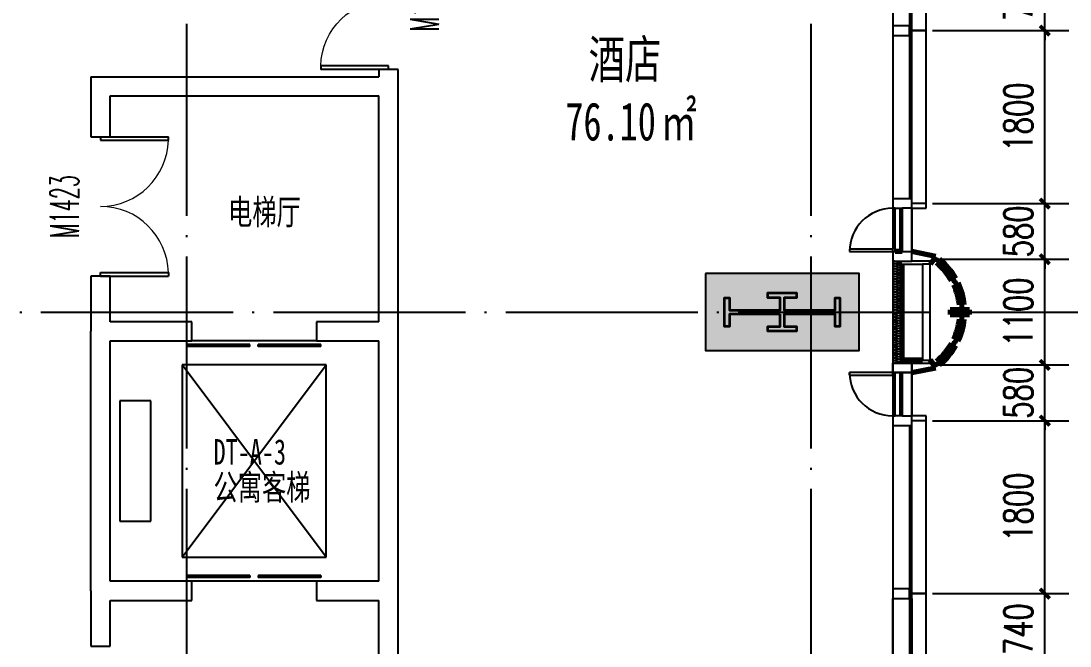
# Model space of a CAD drawing. Header units: millimetres. Extents: x 11476074 to 24729458, y -1239991 to 2813188.
# Drawn here: x 12596069 to 12606994, y 392038 to 398543 of the extents above; entities that cross this region are included whole.
import ezdxf

# ---------------------------------------------------------------- set-up
doc = ezdxf.new("R2010")
doc.units = ezdxf.units.MM
doc.header["$LTSCALE"] = 1000
doc.linetypes.add('DOTE', pattern=[2.42, 2, -0.2, 0.02, -0.2])
for name, color, linetype in [('A-ANNO-DIMS', 3, 'Continuous'), ('A-ANNO-TEXT', 7, 'Continuous'), ('A-AXIS', 18, 'DOTE'), ('A-DETL-0001', 1, 'Continuous'), ('A-DOOR', 2, 'Continuous'), ('A-FLOR-EVTR', 2, 'Continuous'), ('A-GLAZ', 4, 'Continuous'), ('A-WALL', 5, 'Continuous'), ('A-WIND-IDEN', 211, 'Continuous'), ('CURTWALL', 4, 'Continuous'), ('G-RCZ-CONLine', 5, 'Continuous'), ('PUB_HATCH', 8, 'Continuous'), ('排水沟', 133, 'Continuous')]:
    doc.layers.add(name, color=color, linetype=linetype)
for name, color, linetype, lineweight in [('A-GENM', 2, 'Continuous', 70), ('A-GENM-PROJ', 2, 'Continuous', 25), ('A-GLAZ-PROJ', 2, 'Continuous', 25), ('钢柱', 51, 'Continuous', 35)]:
    doc.layers.add(name, color=color, linetype=linetype, lineweight=lineweight)
doc.styles.add('_TCH_DIM_T3', font='SIMPLEX', dxfattribs={"width": 0.705882, "bigfont": 'GBCBIG'})
doc.styles.add('_TCH_WINDOW', font='SIMPLEX', dxfattribs={"width": 0.7, "bigfont": 'GBCBIG'})
doc.styles.add('TITXV', font='', dxfattribs={"width": 0.7})
doc.styles.get('TITXV').set_extended_font_data('SimSun')
doc.dimstyles.new('_TCH_ARCH&&100', dxfattribs={"dimtxt": 297.5, "dimasz": 100, "dimexe": 250, "dimexo": 300, "dimgap": 126.25, "dimtad": 1, "dimdec": 0, "dimzin": 0, "dimdsep": 46, "dimtxsty": '_TCH_DIM_T3', "dimblk": 'ARCHTICK', "dimcen": 0.09, "dimclrt": 7, "dimazin": 2, "dimtfac": 1, "dimtdec": 0, "dimtix": 1, "dimtmove": 2, "dimatfit": 3, "dimfxl": 0, "dimtolj": 1, "dimtzin": 0, "dimarcsym": 0})

# ---------------------------------------------------------------- blocks, each defined once
blk = doc.blocks.new('_ArchTick')
at = {"color": 0, "linetype": 'ByBlock', "const_width": 0.4}
blk.add_lwpolyline([(-0.5, -0.5), (0.5, 0.5)], dxfattribs=at)
blk = doc.blocks.new('*D5849')
at = {"layer": 'A-ANNO-DIMS', "color": 0, "lineweight": -2, "transparency": 16777216}
for p, q in [((12607011, 694989), (12607011, 695089)), ((12605840, 694989), (12607261, 694989)), ((12607011, 694249), (12607011, 694989)), ((12605840, 694249), (12607261, 694249)), ((12607011, 694249), (12607011, 694149))]:
    blk.add_line(p, q, dxfattribs=at)
at = {"layer": 'Defpoints', "color": 0, "transparency": 16777216}
for p in [(12605540, 694989), (12607011, 694989), (12605540, 694249)]:
    blk.add_point(p, dxfattribs=at)
at = {"layer": 'A-ANNO-DIMS', "color": 0, "lineweight": -2, "transparency": 16777216, "xscale": 100, "yscale": 100, "zscale": 100}
for p, rotation in [((12607011, 694989), 270), ((12607011, 694249), 90)]:
    blk.add_blockref('_ArchTick', p, dxfattribs=dict(at, rotation=rotation))
at = {"layer": 'A-ANNO-DIMS', "color": 7, "transparency": 16777216, "insert": (12606736, 694619), "char_height": 297.5, "attachment_point": 5, "rotation": 90, "style": '_TCH_DIM_T3'}
blk.add_mtext('\\A1;740', dxfattribs=at)
blk = doc.blocks.new('*D5850')
at = {"layer": 'A-ANNO-DIMS', "color": 0, "lineweight": -2, "transparency": 16777216}
for p, q in [((12605840, 696789), (12607261, 696789)), ((12607011, 694989), (12607011, 696789)), ((12605840, 694989), (12607261, 694989))]:
    blk.add_line(p, q, dxfattribs=at)
at = {"layer": 'Defpoints', "color": 0, "transparency": 16777216}
for p in [(12605540, 696789), (12607011, 696789), (12605540, 694989)]:
    blk.add_point(p, dxfattribs=at)
at = {"layer": 'A-ANNO-DIMS', "color": 0, "lineweight": -2, "transparency": 16777216, "xscale": 100, "yscale": 100, "zscale": 100}
for p, rotation in [((12607011, 696789), 90), ((12607011, 694989), 270)]:
    blk.add_blockref('_ArchTick', p, dxfattribs=dict(at, rotation=rotation))
at = {"layer": 'A-ANNO-DIMS', "color": 7, "transparency": 16777216, "insert": (12606736, 695889), "char_height": 297.5, "attachment_point": 5, "rotation": 90, "style": '_TCH_DIM_T3'}
blk.add_mtext('\\A1;1800', dxfattribs=at)
blk = doc.blocks.new('*D5851')
at = {"layer": 'A-ANNO-DIMS', "color": 0, "lineweight": -2, "transparency": 16777216}
for p, q in [((12607011, 697369), (12607011, 697469)), ((12605840, 697369), (12607261, 697369)), ((12607011, 696789), (12607011, 697369)), ((12605840, 696789), (12607261, 696789)), ((12607011, 696789), (12607011, 696689))]:
    blk.add_line(p, q, dxfattribs=at)
at = {"layer": 'Defpoints', "color": 0, "transparency": 16777216}
for p in [(12605540, 697369), (12607011, 697369), (12605540, 696789)]:
    blk.add_point(p, dxfattribs=at)
at = {"layer": 'A-ANNO-DIMS', "color": 0, "lineweight": -2, "transparency": 16777216, "xscale": 100, "yscale": 100, "zscale": 100}
for p, rotation in [((12607011, 697369), 270), ((12607011, 696789), 90)]:
    blk.add_blockref('_ArchTick', p, dxfattribs=dict(at, rotation=rotation))
at = {"layer": 'A-ANNO-DIMS', "color": 7, "transparency": 16777216, "insert": (12606736, 697079), "char_height": 297.5, "attachment_point": 5, "rotation": 90, "style": '_TCH_DIM_T3'}
blk.add_mtext('\\A1;580', dxfattribs=at)
blk = doc.blocks.new('*D5852')
at = {"layer": 'A-ANNO-DIMS', "color": 0, "lineweight": -2, "transparency": 16777216}
for p, q in [((12605840, 698469), (12607261, 698469)), ((12607011, 697369), (12607011, 698469)), ((12605840, 697369), (12607261, 697369))]:
    blk.add_line(p, q, dxfattribs=at)
at = {"layer": 'Defpoints', "color": 0, "transparency": 16777216}
for p in [(12605540, 698469), (12607011, 698469), (12605540, 697369)]:
    blk.add_point(p, dxfattribs=at)
at = {"layer": 'A-ANNO-DIMS', "color": 0, "lineweight": -2, "transparency": 16777216, "xscale": 100, "yscale": 100, "zscale": 100}
for p, rotation in [((12607011, 698469), 90), ((12607011, 697369), 270)]:
    blk.add_blockref('_ArchTick', p, dxfattribs=dict(at, rotation=rotation))
at = {"layer": 'A-ANNO-DIMS', "color": 7, "transparency": 16777216, "insert": (12606736, 697919), "char_height": 297.5, "attachment_point": 5, "rotation": 90, "style": '_TCH_DIM_T3'}
blk.add_mtext('\\A1;1100', dxfattribs=at)
blk = doc.blocks.new('*D5853')
at = {"layer": 'A-ANNO-DIMS', "color": 0, "lineweight": -2, "transparency": 16777216}
for p, q in [((12607011, 699049), (12607011, 699149)), ((12605840, 699049), (12607261, 699049)), ((12607011, 698469), (12607011, 699049)), ((12605840, 698469), (12607261, 698469)), ((12607011, 698469), (12607011, 698369))]:
    blk.add_line(p, q, dxfattribs=at)
at = {"layer": 'Defpoints', "color": 0, "transparency": 16777216}
for p in [(12605540, 699049), (12607011, 699049), (12605540, 698469)]:
    blk.add_point(p, dxfattribs=at)
at = {"layer": 'A-ANNO-DIMS', "color": 0, "lineweight": -2, "transparency": 16777216, "xscale": 100, "yscale": 100, "zscale": 100}
for p, rotation in [((12607011, 699049), 270), ((12607011, 698469), 90)]:
    blk.add_blockref('_ArchTick', p, dxfattribs=dict(at, rotation=rotation))
at = {"layer": 'A-ANNO-DIMS', "color": 7, "transparency": 16777216, "insert": (12606736, 698759), "char_height": 297.5, "attachment_point": 5, "rotation": 90, "style": '_TCH_DIM_T3'}
blk.add_mtext('\\A1;580', dxfattribs=at)
blk = doc.blocks.new('*D5854')
at = {"layer": 'A-ANNO-DIMS', "color": 0, "lineweight": -2, "transparency": 16777216}
for p, q in [((12605840, 700849), (12607261, 700849)), ((12607011, 699049), (12607011, 700849)), ((12605840, 699049), (12607261, 699049))]:
    blk.add_line(p, q, dxfattribs=at)
at = {"layer": 'Defpoints', "color": 0, "transparency": 16777216}
for p in [(12605540, 700849), (12607011, 700849), (12605540, 699049)]:
    blk.add_point(p, dxfattribs=at)
at = {"layer": 'A-ANNO-DIMS', "color": 0, "lineweight": -2, "transparency": 16777216, "xscale": 100, "yscale": 100, "zscale": 100}
for p, rotation in [((12607011, 700849), 90), ((12607011, 699049), 270)]:
    blk.add_blockref('_ArchTick', p, dxfattribs=dict(at, rotation=rotation))
at = {"layer": 'A-ANNO-DIMS', "color": 7, "transparency": 16777216, "insert": (12606736, 699949), "char_height": 297.5, "attachment_point": 5, "rotation": 90, "style": '_TCH_DIM_T3'}
blk.add_mtext('\\A1;1800', dxfattribs=at)
blk = doc.blocks.new('*D5855')
at = {"layer": 'A-ANNO-DIMS', "color": 0, "lineweight": -2, "transparency": 16777216}
for p, q in [((12607011, 701589), (12607011, 701689)), ((12605840, 701589), (12607261, 701589)), ((12607011, 700849), (12607011, 701589)), ((12605840, 700849), (12607261, 700849)), ((12607011, 700849), (12607011, 700749))]:
    blk.add_line(p, q, dxfattribs=at)
at = {"layer": 'Defpoints', "color": 0, "transparency": 16777216}
for p in [(12605540, 701589), (12607011, 701589), (12605540, 700849)]:
    blk.add_point(p, dxfattribs=at)
at = {"layer": 'A-ANNO-DIMS', "color": 0, "lineweight": -2, "transparency": 16777216, "xscale": 100, "yscale": 100, "zscale": 100}
for p, rotation in [((12607011, 701589), 270), ((12607011, 700849), 90)]:
    blk.add_blockref('_ArchTick', p, dxfattribs=dict(at, rotation=rotation))
at = {"layer": 'A-ANNO-DIMS', "color": 7, "transparency": 16777216, "insert": (12606736, 701219), "char_height": 297.5, "attachment_point": 5, "rotation": 90, "style": '_TCH_DIM_T3'}
blk.add_mtext('\\A1;740', dxfattribs=at)
blk = doc.blocks.new('FO-Vision Panels - 1000 spandrel-4496464-850_L52 HOTEL')
at = {"layer": 'A-GLAZ'}
for p, q in [((-370, 25), (-320, 25)), ((370, 25), (-370, 25)), ((-370, 25), (-370, 0)), ((-370, 0), (370, 0)), ((320, 25), (370, 25)), ((370, 0), (370, 25))]:
    blk.add_line(p, q, dxfattribs=at)
at = {"layer": 'A-GLAZ-PROJ'}
for p, q in [((320, 200), (-320, 200)), ((-370, -150), (-370, 0)), ((370, 0), (370, -150)), ((-370, -150), (370, -150))]:
    blk.add_line(p, q, dxfattribs=at)
blk = doc.blocks.new('FO-Vision _ Louver_updated - 150 Spacing -HOTEL 1000 SPAN-4956731-850_L52 HOTEL')
at = {"layer": 'A-GENM-PROJ'}
blk.add_line((1125, 0), (675, 0), dxfattribs=at)
at = {"layer": 'A-GLAZ'}
for p, q in [((1125, 125), (675, 125)), ((-1175, 25), (-1125, 25)), ((575, 25), (-1175, 25)), ((-1175, 25), (-1175, 0)), ((-1175, 0), (625, 0)), ((625, 0), (625, -150)), ((675, 105), (1125, 105)), ((675, -150), (675, 0)), ((625, -150), (675, -150))]:
    blk.add_line(p, q, dxfattribs=at)
at = {"layer": 'A-GLAZ-PROJ'}
for p, q in [((575, 200), (-1125, 200)), ((-1175, -150), (-1175, 0)), ((-1175, -150), (625, -150))]:
    blk.add_line(p, q, dxfattribs=at)
blk = doc.blocks.new('FO-Exterior Column FULL - FO-Exterior Column FULL-4205893-850_L52 HOTEL')
at = {"layer": 'A-GENM'}
for p, q in [((-500, 110), (-500, 100)), ((-500, -110), (-500, 110)), ((630, 100), (630, 175)), ((-630, 0), (-580, -249)), ((-500, 100), (500, 100)), ((580, -249), (630, 0)), ((-580, -249), (-502, -194)), ((502, -194), (580, -249)), ((-511, -258), (-550, -289)), ((550, -289), (511, -258)), ((-348, -458), (-324, -414)), ((-283, -436), (-304, -481)), ((25, -400), (-25, -400)), ((-25, -400), (-25, -600)), ((25, -600), (25, -400)), ((304, -481), (283, -436)), ((324, -414), (348, -458)), ((-75, -545), (-75, -495)), ((75, -495), (75, -545)), ((-25, -600), (25, -600))]:
    blk.add_line(p, q, dxfattribs=at)
for centre, radius, start, end in [((-505, -190), 5, 305.3214, 316.3661), ((-505, -190), 5, 349.0665, 0), ((0, 162), 711, 219.3894, 240.6554), ((0, 162), 661, 219.3893, 240.6554), ((0, 162), 661, 299.3446, 320.6107), ((0, 162), 711, 299.3446, 320.6106), ((0, 162), 661, 244.6842, 263.483), ((0, 162), 661, 276.517, 295.3158), ((0, 162), 711, 244.6842, 263.943), ((0, 162), 711, 276.057, 295.3158)]:
    blk.add_arc(centre, radius, start, end, dxfattribs=at)
blk = doc.blocks.new('FO-Vision _ Louver_updated - 150 Spacing -HOTEL 1000 SPAN-4956676-850_L52 HOTEL')
at = {"layer": 'A-GENM-PROJ'}
blk.add_line((675, 0), (1125, 0), dxfattribs=at)
at = {"layer": 'A-GLAZ'}
for p, q in [((675, 150), (625, 150)), ((625, 150), (625, 0)), ((675, 0), (675, 150)), ((625, 0), (-1175, 0)), ((-1175, 0), (-1175, -25)), ((-1125, -25), (-1175, -25)), ((-1175, -25), (575, -25)), ((1125, -105), (675, -105)), ((675, -125), (1125, -125))]:
    blk.add_line(p, q, dxfattribs=at)
at = {"layer": 'A-GLAZ-PROJ'}
for p, q in [((-1175, 0), (-1175, 150)), ((625, 150), (-1175, 150)), ((-1125, -200), (575, -200))]:
    blk.add_line(p, q, dxfattribs=at)
blk = doc.blocks.new('GP_POLY FOSHAN_SHELL_rvt-2-200_L05-13_ 16-25')
at = {"layer": 'A-DETL-0001'}
for p, q in [((-14675, 51880), (-14850, 51880)), ((-14850, 51880), (-14850, 51780)), ((-14675, 51780), (-14675, 51880)), ((-14850, 51780), (-14675, 51780)), ((-14650, 50080), (-14850, 50080)), ((-14850, 50080), (-14850, 49980)), ((-14650, 49980), (-14650, 50080)), ((-14825, 49980), (-14850, 49980)), ((-14850, 49980), (-14850, 49555)), ((-14825, 49980), (-14750, 49980)), ((-14825, 49530), (-14825, 49980)), ((-14750, 49980), (-14750, 49530)), ((-14650, 49980), (-14750, 49980)), ((-14650, 49530), (-14650, 49980)), ((-14850, 49555), (-15300, 49555)), ((-15300, 49555), (-15300, 49530)), ((-15300, 49530), (-14850, 49530)), ((-14850, 49530), (-14850, 49555)), ((-14850, 49530), (-14850, 49430)), ((-14850, 49530), (-14825, 49530)), ((-14750, 49530), (-14825, 49530)), ((-14750, 49530), (-14825, 49530)), ((-14750, 49530), (-14650, 49530)), ((-14750, 49530), (-14650, 49530)), ((-14650, 49430), (-14650, 49530)), ((-14850, 49430), (-14850, 48900)), ((-14850, 49430), (-14650, 49430)), ((-14760, 48900), (-14760, 49430)), ((-14760, 49400), (-14540, 49400)), ((-14437, 49430), (-14650, 49430)), ((-14460, 49400), (-14540, 49400)), ((-14540, 49400), (-14540, 48900)), ((-14460, 49400), (-14458, 49400)), ((-14460, 48900), (-14460, 49400)), ((-14458, 49400), (-14437, 49430)), ((-14850, 48900), (-14850, 48370)), ((-14760, 48370), (-14760, 48900)), ((-14540, 48900), (-14540, 48400)), ((-14460, 48400), (-14460, 48900)), ((-14540, 48400), (-14760, 48400)), ((-14540, 48400), (-14460, 48400)), ((-14458, 48400), (-14460, 48400)), ((-14437, 48370), (-14458, 48400)), ((-14850, 48270), (-14850, 48370)), ((-14850, 48370), (-14650, 48370)), ((-14650, 48370), (-14850, 48370)), ((-14850, 48370), (-14850, 48270)), ((-14650, 48370), (-14650, 48270)), ((-14650, 48370), (-14437, 48370)), ((-14650, 48270), (-14650, 48370)), ((-15300, 48270), (-15300, 48245)), ((-14850, 48270), (-15300, 48270)), ((-15300, 48245), (-15300, 48270)), ((-15300, 48245), (-14850, 48245)), ((-14825, 48270), (-14850, 48270)), ((-14850, 48245), (-14850, 48270)), ((-14850, 48270), (-14825, 48270)), ((-14850, 48270), (-14850, 48245)), ((-14825, 48270), (-14850, 48270)), ((-14850, 48245), (-14850, 48270)), ((-14850, 48245), (-14850, 47820)), ((-14825, 48270), (-14750, 48270)), ((-14825, 47820), (-14825, 48270)), ((-14750, 48270), (-14825, 48270)), ((-14825, 48270), (-14750, 48270)), ((-14650, 48270), (-14750, 48270)), ((-14750, 48270), (-14750, 47820)), ((-14750, 48270), (-14650, 48270)), ((-14650, 48270), (-14750, 48270)), ((-14650, 47820), (-14650, 48270)), ((-14850, 47820), (-14850, 47720)), ((-14850, 47820), (-14825, 47820)), ((-14750, 47820), (-14825, 47820)), ((-14750, 47820), (-14650, 47820)), ((-14650, 47720), (-14650, 47820)), ((-14850, 47720), (-14650, 47720)), ((-14675, 46020), (-14850, 46020)), ((-14850, 46020), (-14850, 45920)), ((-14675, 45920), (-14675, 46020)), ((-14850, 45920), (-14675, 45920))]:
    blk.add_line(p, q, dxfattribs=at)
for centre, start, end in [((-14850, 49530), 90, 179.9851), ((-14850, 48270), 180.0149, 270)]:
    blk.add_arc(centre, 450, start, end, dxfattribs=at)
for points in [[(-14832, 49430), (-14838, 49430), (-14852, 49417), (-14838, 49403), (-14832, 49403)], [(-14832, 49403), (-14838, 49403), (-14852, 49390), (-14838, 49377), (-14832, 49377)], [(-14778, 49417), (-14797, 49417), (-14813, 49430), (-14832, 49430)], [(-14832, 49403), (-14813, 49403), (-14797, 49417), (-14778, 49417)], [(-14778, 49390), (-14797, 49390), (-14813, 49403), (-14832, 49403)], [(-14832, 49377), (-14813, 49377), (-14797, 49390), (-14778, 49390)], [(-14765, 49430), (-14765, 49424), (-14772, 49417), (-14778, 49417)], [(-14778, 49417), (-14772, 49417), (-14758, 49403), (-14772, 49390), (-14778, 49390)], [(-14778, 49390), (-14772, 49390), (-14758, 49377), (-14772, 49363), (-14778, 49363)], [(-14832, 49377), (-14838, 49377), (-14852, 49363), (-14838, 49350), (-14832, 49350)], [(-14832, 49350), (-14838, 49350), (-14852, 49337), (-14838, 49323), (-14832, 49323)], [(-14832, 49323), (-14838, 49323), (-14852, 49310), (-14838, 49297), (-14832, 49297)], [(-14832, 49297), (-14838, 49297), (-14852, 49283), (-14838, 49270), (-14832, 49270)], [(-14778, 49363), (-14797, 49363), (-14813, 49377), (-14832, 49377)], [(-14832, 49350), (-14813, 49350), (-14797, 49363), (-14778, 49363)], [(-14778, 49337), (-14797, 49337), (-14813, 49350), (-14832, 49350)], [(-14832, 49323), (-14813, 49323), (-14797, 49337), (-14778, 49337)], [(-14778, 49310), (-14797, 49310), (-14813, 49323), (-14832, 49323)], [(-14832, 49297), (-14813, 49297), (-14797, 49310), (-14778, 49310)], [(-14778, 49283), (-14797, 49283), (-14813, 49297), (-14832, 49297)], [(-14832, 49270), (-14813, 49270), (-14797, 49283), (-14778, 49283)], [(-14778, 49363), (-14772, 49363), (-14758, 49350), (-14772, 49337), (-14778, 49337)], [(-14778, 49337), (-14772, 49337), (-14758, 49323), (-14772, 49310), (-14778, 49310)], [(-14778, 49310), (-14772, 49310), (-14758, 49297), (-14772, 49283), (-14778, 49283)], [(-14778, 49283), (-14772, 49283), (-14758, 49270), (-14772, 49257), (-14778, 49257)], [(-14832, 49270), (-14838, 49270), (-14852, 49257), (-14838, 49243), (-14832, 49243)], [(-14832, 49243), (-14838, 49243), (-14852, 49230), (-14838, 49217), (-14832, 49217)], [(-14832, 49217), (-14838, 49217), (-14852, 49203), (-14838, 49190), (-14832, 49190)], [(-14832, 49190), (-14838, 49190), (-14852, 49177), (-14838, 49163), (-14832, 49163)], [(-14832, 49163), (-14838, 49163), (-14852, 49150), (-14838, 49137), (-14832, 49137)], [(-14778, 49257), (-14797, 49257), (-14813, 49270), (-14832, 49270)], [(-14832, 49243), (-14813, 49243), (-14797, 49257), (-14778, 49257)], [(-14778, 49230), (-14797, 49230), (-14813, 49243), (-14832, 49243)], [(-14832, 49217), (-14813, 49217), (-14797, 49230), (-14778, 49230)], [(-14778, 49203), (-14797, 49203), (-14813, 49217), (-14832, 49217)], [(-14832, 49190), (-14813, 49190), (-14797, 49203), (-14778, 49203)], [(-14778, 49177), (-14797, 49177), (-14813, 49190), (-14832, 49190)], [(-14832, 49163), (-14813, 49163), (-14797, 49177), (-14778, 49177)], [(-14778, 49150), (-14797, 49150), (-14813, 49163), (-14832, 49163)], [(-14778, 49257), (-14772, 49257), (-14758, 49243), (-14772, 49230), (-14778, 49230)], [(-14778, 49230), (-14772, 49230), (-14758, 49217), (-14772, 49203), (-14778, 49203)], [(-14778, 49203), (-14772, 49203), (-14758, 49190), (-14772, 49177), (-14778, 49177)], [(-14778, 49177), (-14772, 49177), (-14758, 49163), (-14772, 49150), (-14778, 49150)], [(-14832, 49137), (-14838, 49137), (-14852, 49123), (-14838, 49110), (-14832, 49110)], [(-14832, 49110), (-14838, 49110), (-14852, 49097), (-14838, 49083), (-14832, 49083)], [(-14832, 49083), (-14838, 49083), (-14852, 49070), (-14838, 49057), (-14832, 49057)], [(-14832, 49057), (-14838, 49057), (-14852, 49043), (-14838, 49030), (-14832, 49030)], [(-14832, 49137), (-14813, 49137), (-14797, 49150), (-14778, 49150)], [(-14778, 49123), (-14797, 49123), (-14813, 49137), (-14832, 49137)], [(-14832, 49110), (-14813, 49110), (-14797, 49123), (-14778, 49123)], [(-14778, 49097), (-14797, 49097), (-14813, 49110), (-14832, 49110)], [(-14832, 49083), (-14813, 49083), (-14797, 49097), (-14778, 49097)], [(-14778, 49070), (-14797, 49070), (-14813, 49083), (-14832, 49083)], [(-14832, 49057), (-14813, 49057), (-14797, 49070), (-14778, 49070)], [(-14778, 49043), (-14797, 49043), (-14813, 49057), (-14832, 49057)], [(-14778, 49150), (-14772, 49150), (-14758, 49137), (-14772, 49123), (-14778, 49123)], [(-14778, 49123), (-14772, 49123), (-14758, 49110), (-14772, 49097), (-14778, 49097)], [(-14778, 49097), (-14772, 49097), (-14758, 49083), (-14772, 49070), (-14778, 49070)], [(-14778, 49070), (-14772, 49070), (-14758, 49057), (-14772, 49043), (-14778, 49043)], [(-14832, 49030), (-14838, 49030), (-14852, 49017), (-14838, 49003), (-14832, 49003)], [(-14832, 49003), (-14838, 49003), (-14852, 48990), (-14838, 48977), (-14832, 48977)], [(-14832, 48977), (-14838, 48977), (-14852, 48963), (-14838, 48950), (-14832, 48950)], [(-14832, 48950), (-14838, 48950), (-14852, 48937), (-14838, 48923), (-14832, 48923)], [(-14832, 49030), (-14813, 49030), (-14797, 49043), (-14778, 49043)], [(-14778, 49017), (-14797, 49017), (-14813, 49030), (-14832, 49030)], [(-14832, 49003), (-14813, 49003), (-14797, 49017), (-14778, 49017)], [(-14778, 48990), (-14797, 48990), (-14813, 49003), (-14832, 49003)], [(-14832, 48977), (-14813, 48977), (-14797, 48990), (-14778, 48990)], [(-14778, 48963), (-14797, 48963), (-14813, 48977), (-14832, 48977)], [(-14832, 48950), (-14813, 48950), (-14797, 48963), (-14778, 48963)], [(-14778, 48937), (-14797, 48937), (-14813, 48950), (-14832, 48950)], [(-14778, 49043), (-14772, 49043), (-14758, 49030), (-14772, 49017), (-14778, 49017)], [(-14778, 49017), (-14772, 49017), (-14758, 49003), (-14772, 48990), (-14778, 48990)], [(-14778, 48990), (-14772, 48990), (-14758, 48977), (-14772, 48963), (-14778, 48963)], [(-14778, 48963), (-14772, 48963), (-14758, 48950), (-14772, 48937), (-14778, 48937)], [(-14832, 48923), (-14838, 48923), (-14845, 48916), (-14845, 48910)], [(-14832, 48877), (-14838, 48877), (-14845, 48884), (-14845, 48890)], [(-14832, 48850), (-14838, 48850), (-14852, 48863), (-14838, 48877), (-14832, 48877)], [(-14832, 48823), (-14838, 48823), (-14852, 48837), (-14838, 48850), (-14832, 48850)], [(-14832, 48923), (-14813, 48923), (-14797, 48937), (-14778, 48937)], [(-14778, 48910), (-14797, 48910), (-14813, 48923), (-14832, 48923)], [(-14778, 48890), (-14797, 48890), (-14813, 48877), (-14832, 48877)], [(-14832, 48877), (-14813, 48877), (-14797, 48863), (-14778, 48863)], [(-14778, 48863), (-14797, 48863), (-14813, 48850), (-14832, 48850)], [(-14832, 48850), (-14813, 48850), (-14797, 48837), (-14778, 48837)], [(-14778, 48837), (-14797, 48837), (-14813, 48823), (-14832, 48823)], [(-14778, 48937), (-14772, 48937), (-14758, 48923), (-14772, 48910), (-14778, 48910)], [(-14778, 48863), (-14772, 48863), (-14758, 48877), (-14772, 48890), (-14778, 48890)], [(-14778, 48837), (-14772, 48837), (-14758, 48850), (-14772, 48863), (-14778, 48863)], [(-14778, 48810), (-14772, 48810), (-14758, 48823), (-14772, 48837), (-14778, 48837)], [(-14832, 48797), (-14838, 48797), (-14852, 48810), (-14838, 48823), (-14832, 48823)], [(-14832, 48770), (-14838, 48770), (-14852, 48783), (-14838, 48797), (-14832, 48797)], [(-14832, 48743), (-14838, 48743), (-14852, 48757), (-14838, 48770), (-14832, 48770)], [(-14832, 48717), (-14838, 48717), (-14852, 48730), (-14838, 48743), (-14832, 48743)], [(-14832, 48823), (-14813, 48823), (-14797, 48810), (-14778, 48810)], [(-14778, 48810), (-14797, 48810), (-14813, 48797), (-14832, 48797)], [(-14832, 48797), (-14813, 48797), (-14797, 48783), (-14778, 48783)], [(-14778, 48783), (-14797, 48783), (-14813, 48770), (-14832, 48770)], [(-14832, 48770), (-14813, 48770), (-14797, 48757), (-14778, 48757)], [(-14778, 48757), (-14797, 48757), (-14813, 48743), (-14832, 48743)], [(-14832, 48743), (-14813, 48743), (-14797, 48730), (-14778, 48730)], [(-14778, 48730), (-14797, 48730), (-14813, 48717), (-14832, 48717)], [(-14778, 48783), (-14772, 48783), (-14758, 48797), (-14772, 48810), (-14778, 48810)], [(-14778, 48757), (-14772, 48757), (-14758, 48770), (-14772, 48783), (-14778, 48783)], [(-14778, 48730), (-14772, 48730), (-14758, 48743), (-14772, 48757), (-14778, 48757)], [(-14778, 48703), (-14772, 48703), (-14758, 48717), (-14772, 48730), (-14778, 48730)], [(-14832, 48690), (-14838, 48690), (-14852, 48703), (-14838, 48717), (-14832, 48717)], [(-14832, 48663), (-14838, 48663), (-14852, 48677), (-14838, 48690), (-14832, 48690)], [(-14832, 48637), (-14838, 48637), (-14852, 48650), (-14838, 48663), (-14832, 48663)], [(-14832, 48610), (-14838, 48610), (-14852, 48623), (-14838, 48637), (-14832, 48637)], [(-14832, 48717), (-14813, 48717), (-14797, 48703), (-14778, 48703)], [(-14778, 48703), (-14797, 48703), (-14813, 48690), (-14832, 48690)], [(-14832, 48690), (-14813, 48690), (-14797, 48677), (-14778, 48677)], [(-14778, 48677), (-14797, 48677), (-14813, 48663), (-14832, 48663)], [(-14832, 48663), (-14813, 48663), (-14797, 48650), (-14778, 48650)], [(-14778, 48650), (-14797, 48650), (-14813, 48637), (-14832, 48637)], [(-14832, 48637), (-14813, 48637), (-14797, 48623), (-14778, 48623)], [(-14778, 48623), (-14797, 48623), (-14813, 48610), (-14832, 48610)], [(-14778, 48677), (-14772, 48677), (-14758, 48690), (-14772, 48703), (-14778, 48703)], [(-14778, 48650), (-14772, 48650), (-14758, 48663), (-14772, 48677), (-14778, 48677)], [(-14778, 48623), (-14772, 48623), (-14758, 48637), (-14772, 48650), (-14778, 48650)], [(-14778, 48597), (-14772, 48597), (-14758, 48610), (-14772, 48623), (-14778, 48623)], [(-14832, 48583), (-14838, 48583), (-14852, 48597), (-14838, 48610), (-14832, 48610)], [(-14832, 48557), (-14838, 48557), (-14852, 48570), (-14838, 48583), (-14832, 48583)], [(-14832, 48530), (-14838, 48530), (-14852, 48543), (-14838, 48557), (-14832, 48557)], [(-14832, 48503), (-14838, 48503), (-14852, 48517), (-14838, 48530), (-14832, 48530)], [(-14832, 48610), (-14813, 48610), (-14797, 48597), (-14778, 48597)], [(-14778, 48597), (-14797, 48597), (-14813, 48583), (-14832, 48583)], [(-14832, 48583), (-14813, 48583), (-14797, 48570), (-14778, 48570)], [(-14778, 48570), (-14797, 48570), (-14813, 48557), (-14832, 48557)], [(-14832, 48557), (-14813, 48557), (-14797, 48543), (-14778, 48543)], [(-14778, 48543), (-14797, 48543), (-14813, 48530), (-14832, 48530)], [(-14832, 48530), (-14813, 48530), (-14797, 48517), (-14778, 48517)], [(-14778, 48517), (-14797, 48517), (-14813, 48503), (-14832, 48503)], [(-14778, 48570), (-14772, 48570), (-14758, 48583), (-14772, 48597), (-14778, 48597)], [(-14778, 48543), (-14772, 48543), (-14758, 48557), (-14772, 48570), (-14778, 48570)], [(-14778, 48517), (-14772, 48517), (-14758, 48530), (-14772, 48543), (-14778, 48543)], [(-14778, 48490), (-14772, 48490), (-14758, 48503), (-14772, 48517), (-14778, 48517)], [(-14832, 48477), (-14838, 48477), (-14852, 48490), (-14838, 48503), (-14832, 48503)], [(-14832, 48450), (-14838, 48450), (-14852, 48463), (-14838, 48477), (-14832, 48477)], [(-14832, 48423), (-14838, 48423), (-14852, 48437), (-14838, 48450), (-14832, 48450)], [(-14832, 48397), (-14838, 48397), (-14852, 48410), (-14838, 48423), (-14832, 48423)], [(-14832, 48503), (-14813, 48503), (-14797, 48490), (-14778, 48490)], [(-14778, 48490), (-14797, 48490), (-14813, 48477), (-14832, 48477)], [(-14832, 48477), (-14813, 48477), (-14797, 48463), (-14778, 48463)], [(-14778, 48463), (-14797, 48463), (-14813, 48450), (-14832, 48450)], [(-14832, 48450), (-14813, 48450), (-14797, 48437), (-14778, 48437)], [(-14778, 48437), (-14797, 48437), (-14813, 48423), (-14832, 48423)], [(-14832, 48423), (-14813, 48423), (-14797, 48410), (-14778, 48410)], [(-14778, 48410), (-14797, 48410), (-14813, 48397), (-14832, 48397)], [(-14778, 48463), (-14772, 48463), (-14758, 48477), (-14772, 48490), (-14778, 48490)], [(-14778, 48437), (-14772, 48437), (-14758, 48450), (-14772, 48463), (-14778, 48463)], [(-14778, 48410), (-14772, 48410), (-14758, 48423), (-14772, 48437), (-14778, 48437)], [(-14778, 48383), (-14772, 48383), (-14758, 48397), (-14772, 48410), (-14778, 48410)], [(-14832, 48370), (-14838, 48370), (-14852, 48383), (-14838, 48397), (-14832, 48397)], [(-14832, 48397), (-14813, 48397), (-14797, 48383), (-14778, 48383)], [(-14778, 48383), (-14797, 48383), (-14813, 48370), (-14832, 48370)], [(-14765, 48370), (-14765, 48376), (-14772, 48383), (-14778, 48383)]]:
    blk.add_open_spline(points, degree=3, dxfattribs=at)
at = {"layer": 'A-GENM-PROJ', "rotation": 90}
blk.add_blockref('FO-Exterior Column FULL - FO-Exterior Column FULL-4205893-850_L52 HOTEL', (-14650, 48900), dxfattribs=at)
at = {"layer": 'A-GLAZ-PROJ'}
for name, p, rotation in [('FO-Vision Panels - 1000 spandrel-4496464-850_L52 HOTEL', (-14650, 52200), 90), ('FO-Vision _ Louver_updated - 150 Spacing -HOTEL 1000 SPAN-4956676-850_L52 HOTEL', (-14650, 50655), 270), ('FO-Vision _ Louver_updated - 150 Spacing -HOTEL 1000 SPAN-4956731-850_L52 HOTEL', (-14650, 47145), 90), ('FO-Vision Panels - 1000 spandrel-4496464-850_L52 HOTEL', (-14650, 45600), 90)]:
    blk.add_blockref(name, p, dxfattribs=dict(at, rotation=rotation))
blk = doc.blocks.new('GP_POLY FOSHAN_SHELL_rvt-3-200_L06-13_16-26')
at = {"layer": 'CURTWALL'}
blk.add_lwpolyline([(-14850, 45920), (-14650, 45920), (-14650, 45280), (-14850, 45280)], close=True, dxfattribs=at)
blk.add_blockref('GP_POLY FOSHAN_SHELL_rvt-2-200_L05-13_ 16-25', (0, 0))
blk = doc.blocks.new('A$C74AF65BF')
at = {"layer": 'PUB_HATCH'}
h = blk.add_hatch(color=256, dxfattribs=at)
h.dxf.hatch_style = 1
h.paths.add_polyline_path([(-7000, -4600), (-7000, -5400), (-5400, -5400), (-5400, -4600)])
h.paths.add_polyline_path([(-7000, -11200), (-7000, -12000), (-5400, -12000), (-5400, -11200)])
h.paths.add_polyline_path([(-7000, -17800), (-7000, -18600), (-5400, -18600), (-5400, -17800)])
h.paths.add_polyline_path([(9400, -33850), (9400, -32050), (10550, -32050), (10550, -33850)])
h.paths.add_polyline_path([(9400, -10950), (9400, -9150), (10550, -9150), (10550, -10950)])
h.paths.add_polyline_path([(22350, -33850), (22350, -32050), (23600, -32050), (23600, -33850)])
h.paths.add_polyline_path([(22350, -10950), (22350, -9150), (23600, -9150), (23600, -10950)])
h.paths.add_polyline_path([(-7000, -24400), (-7000, -25200), (-5400, -25200), (-5400, -24400)])
h.paths.add_polyline_path([(-7000, -31000), (-7000, -31800), (-5400, -31800), (-5400, -31000)])
h.paths.add_polyline_path([(-7000, -37600), (-7000, -38400), (-5400, -38400), (-5400, -37600)])
h.paths.add_polyline_path([(38400, -4600), (38400, -5400), (40000, -5400), (40000, -4600)])
h.paths.add_polyline_path([(38400, -11200), (38400, -12000), (40000, -12000), (40000, -11200)])
h.paths.add_polyline_path([(38400, -17800), (38400, -18600), (40000, -18600), (40000, -17800)])
h.paths.add_polyline_path([(38400, -24400), (38400, -25200), (40000, -25200), (40000, -24400)])
h.paths.add_polyline_path([(38400, -31000), (38400, -31800), (40000, -31800), (40000, -31000)])
h.paths.add_polyline_path([(38400, -37600), (38400, -38400), (40000, -38400), (40000, -37600)])
h.paths.add_polyline_path([(33400, -41900), (32600, -41900), (32600, -43500), (33400, -43500)])
h.paths.add_polyline_path([(26800, -41900), (26000, -41900), (26000, -43500), (26800, -43500)])
h.paths.add_polyline_path([(20200, -41900), (19400, -41900), (19400, -43500), (20200, -43500)])
h.paths.add_polyline_path([(13600, -41900), (12800, -41900), (12800, -43500), (13600, -43500)])
h.paths.add_polyline_path([(7000, -41900), (6200, -41900), (6200, -43500), (7000, -43500)])
h.paths.add_polyline_path([(400, -41900), (-400, -41900), (-400, -43500), (400, -43500)])
h.paths.add_polyline_path([(33400, 500), (32600, 500), (32600, -1100), (33400, -1100)])
h.paths.add_polyline_path([(26800, 500), (26000, 500), (26000, -1100), (26800, -1100)])
h.paths.add_polyline_path([(20200, 500), (19400, 500), (19400, -1100), (20200, -1100)])
h.paths.add_polyline_path([(13600, 500), (12800, 500), (12800, -1100), (13600, -1100)])
h.paths.add_polyline_path([(7000, 500), (6200, 500), (6200, -1100), (7000, -1100)])
h.paths.add_polyline_path([(10550, -28150), (9400, -28150), (9400, -29750), (10550, -29750)])
h.paths.add_polyline_path([(400, 500), (-400, 500), (-400, -1100), (400, -1100)])
at = {"layer": 'G-RCZ-CONLine', "color": 3}
blk.add_lwpolyline([(38400, -11200), (38400, -12000), (40000, -12000), (40000, -11200)], close=True, dxfattribs=at)
at = {"layer": '钢柱', "color": 2}
blk.add_lwpolyline([(39180, -11620), (38650, -11620), (38650, -11750), (38600, -11750), (38600, -11450), (38650, -11450), (38650, -11580), (39180, -11580), (39180, -11450), (39050, -11450), (39050, -11400), (39350, -11400), (39350, -11450), (39220, -11450), (39220, -11580), (39750, -11580), (39750, -11450), (39800, -11450), (39800, -11750), (39750, -11750), (39750, -11620), (39220, -11620), (39220, -11750), (39350, -11750), (39350, -11800), (39050, -11800), (39050, -11750), (39180, -11750)], close=True, dxfattribs=at)
blk = doc.blocks.new('qlzw')
at = {"layer": 'A-AXIS'}
for p, q in [((12464366.8, 979989.8, 0), (12464366.8, 1082989.8)), ((12470866.8, 979989.8, 0), (12470866.8, 1082989.8)), ((12416866.8, 1027389.8), (12486866.8, 1027389.8))]:
    blk.add_line(p, q, dxfattribs=at)
blk = doc.blocks.new('$DorLib2D$00000002')
for p, q in [((-0.5, 0), (-0.5, 0.4875)), ((-0.475, 0.4875), (-0.5, 0.4875)), ((-0.475, 0), (-0.475, 0.4875)), ((0.475, 0), (0.475, 0.4875)), ((0.475, 0.4875), (0.5, 0.4875)), ((0.5, 0), (0.5, 0.4875)), ((-0.5, 0), (-0.475, 0)), ((0.5, 0), (0.475, 0))]:
    blk.add_line(p, q)
at = {"lineweight": 13}
for centre, start, end in [((-0.4875, 0), 0, 88.53072), ((0.4875, 0), 91.46928, 180)]:
    blk.add_arc(centre, 0.4875, start, end, dxfattribs=at)
blk = doc.blocks.new('$DORLIB2D$00000127')
at = {"color": 0}
for points in [[(-0.5333, 0.7949), (-0.5333, 0.6904)], [(-0.0333, 0.7949), (-0.5333, 0.7949)], [(-0.0333, 0.7949), (-0.0333, 0.6904)], [(0.5333, 0.7949), (0.0333, 0.7949)], [(0.0333, 0.7949), (0.0333, 0.6904)], [(0.5333, 0.7949), (0.5333, 0.6904)], [(-0.0333, 0.6904), (-0.5333, 0.6904)], [(0.5333, 0.6904), (0.0333, 0.6904)], [(0.5, 0.5), (-0.5, 0.5)]]:
    blk.add_lwpolyline(points, dxfattribs=at)
blk = doc.blocks.new('幕墙尺寸')
at = {"layer": 'A-ANNO-DIMS', "color": 1}
for p1, p2, picture, middle in [((12605539.5, 700848.8), (12605539.5, 701588.8), '*D5855', (12606736, 701218.8)), ((12605539.5, 699048.9), (12605539.5, 700848.8), '*D5854', (12606736, 699948.9)), ((12605539.5, 698468.9), (12605539.5, 699048.9), '*D5853', (12606736, 698758.9)), ((12605539.5, 697369.1), (12605539.5, 698468.9), '*D5852', (12606736, 697919)), ((12605539.5, 696788.9), (12605539.5, 697369.1), '*D5851', (12606736, 697079)), ((12605539.5, 694989), (12605539.5, 696788.9), '*D5850', (12606736, 695889)), ((12605539.5, 694249), (12605539.5, 694989), '*D5849', (12606736, 694619))]:
    dim = blk.add_aligned_dim(p1=p1, p2=p2, distance=-1471.5, dimstyle='_TCH_ARCH&&100', dxfattribs=at)
    dim.commit()
    dim.dimension.update_dxf_attribs({"geometry": picture, "text_midpoint": middle})

msp = doc.modelspace()

# ---------------------------------------------------------------- linework, layer by layer
at = {"layer": 'A-FLOR-EVTR'}
for p, q in [((12599246.8, 394963.2), (12597746.8, 394963.2)), ((12597746.8, 394963.2), (12597746.8, 392963.2)), ((12597746.8, 392963.2), (12599246.8, 394963.2)), ((12599246.8, 392963.2), (12597746.8, 394963.2)), ((12599246.8, 392963.2), (12599246.8, 394963.2)), ((12597421.8, 394588.2), (12597096.8, 394588.2)), ((12597096.8, 394588.2), (12597096.8, 393338.2)), ((12597421.8, 393338.2), (12597421.8, 394588.2)), ((12597096.8, 393338.2), (12597421.8, 393338.2)), ((12597746.8, 392963.2), (12599246.8, 392963.2))]:
    msp.add_line(p, q, dxfattribs=at)
at = {"layer": 'A-WALL'}
for p, q in [((12599996.8, 398038.4), (12599796.8, 398038.4)), ((12599796.8, 398038.4), (12599796.8, 397963.2)), ((12599996.8, 397863.2), (12599996.8, 398038.4)), ((12596796.8, 397963.2), (12599796.8, 397963.2)), ((12596796.8, 397963.2), (12596796.8, 397338.2)), ((12599996.8, 395313.2), (12599996.8, 397863.2)), ((12596996.8, 397763.2), (12599796.8, 397763.2)), ((12596996.8, 397338.2), (12596996.8, 397763.2)), ((12599796.8, 395413.2), (12599796.8, 397763.2)), ((12596796.8, 397338.2), (12596996.8, 397338.2)), ((12596996.8, 395888.2), (12596796.8, 395888.2)), ((12596796.8, 395888.2), (12596796.8, 395313.2)), ((12596996.8, 395413.2), (12596996.8, 395888.2)), ((12597846.8, 395413.2), (12596996.8, 395413.2)), ((12597846.8, 395213.2), (12597846.8, 395413.2)), ((12599796.8, 395413.2), (12599146.8, 395413.2)), ((12599146.8, 395413.2), (12599146.8, 395213.2)), ((12596796.8, 392613.2), (12596796.8, 395313.2)), ((12599996.8, 392613.2), (12599996.8, 395313.2)), ((12596996.8, 395213.2), (12597846.8, 395213.2)), ((12596996.8, 392713.2), (12596996.8, 395213.2)), ((12599146.8, 395213.2), (12599796.8, 395213.2)), ((12599796.8, 392713.2), (12599796.8, 395213.2)), ((12597846.8, 392713.2), (12596996.8, 392713.2)), ((12597846.8, 392513.2), (12597846.8, 392713.2)), ((12599796.8, 392713.2), (12599146.8, 392713.2)), ((12599146.8, 392713.2), (12599146.8, 392513.2)), ((12596796.8, 392613.2), (12596796.8, 392038.2)), ((12596796.8, 392613.2), (12596796.8, 392613.2)), ((12599996.8, 390063.2), (12599996.8, 392613.2)), ((12596996.8, 392038.2), (12596996.8, 392513.2)), ((12596996.8, 392513.2), (12597846.8, 392513.2)), ((12599146.8, 392513.2), (12599796.8, 392513.2)), ((12599796.8, 390163.2), (12599796.8, 392513.2)), ((12596796.8, 392038.2), (12596996.8, 392038.2))]:
    msp.add_line(p, q, dxfattribs=at)

# ---------------------------------------------------------------- block references
msp.add_blockref('GP_POLY FOSHAN_SHELL_rvt-3-200_L06-13_16-26', (12619996.8, 346613.3))
at = {"layer": 'A-ANNO-DIMS'}
msp.add_blockref('幕墙尺寸', (-280, -302405.8), dxfattribs=at)
at = {"layer": 'A-DOOR'}
ref = msp.add_blockref('$DorLib2D$00000002', (12599896.8, 398763.4), dxfattribs=dict(at, xscale=-1450, yscale=1450, zscale=-1450, rotation=90))
ref.add_attrib('A', 'M1423', (12600420.6, 398434.4), dxfattribs={"layer": 'A-WIND-IDEN', "height": 297.5, "rotation": 90, "style": '_TCH_WINDOW', "width": 0.494118})
ref = msp.add_blockref('$DorLib2D$00000002', (12596896.8, 396613.2), dxfattribs=dict(at, xscale=1450, yscale=1450, zscale=1450, rotation=270))
ref.add_attrib('A', 'M1423', (12596670.6, 396284.2), dxfattribs={"layer": 'A-WIND-IDEN', "height": 297.5, "rotation": 90, "style": '_TCH_WINDOW', "width": 0.494118})
at = {"layer": 'A-DOOR', "xscale": 1300, "zscale": 1300}
for p, yscale in [((12598496.8, 395313.2), -200), ((12598496.8, 392613.2), 200)]:
    msp.add_blockref('$DORLIB2D$00000127', p, dxfattribs=dict(at, yscale=yscale))
at = {"layer": 'G-RCZ-CONLine', "ltscale": 10}
msp.add_blockref('A$C74AF65BF', (12564796.8, 407113.2), dxfattribs=at)
at = {"layer": '排水沟'}
msp.add_blockref('qlzw', (133430, -631876.5), dxfattribs=at)

# ---------------------------------------------------------------- texts
at = {"layer": 'A-ANNO-TEXT', "style": 'TITXV', "width": 0.7}
for s, height, p in [('酒店', 396.52, (12601980.6, 397945.8)), ('76.10', 396.52, (12601737.1, 397299.3)), ('㎡', 396.5, (12602729.5, 397299.3)), ('电梯厅', 264.35, (12598225.5, 396423.2)), ('DT-A-3', 264.35, (12598073.8, 393926.5)), ('公寓客梯', 264.35, (12598073.8, 393558.6))]:
    msp.add_text(s, height=height, dxfattribs=at).set_placement(p)

doc.saveas('drawing.dxf')
